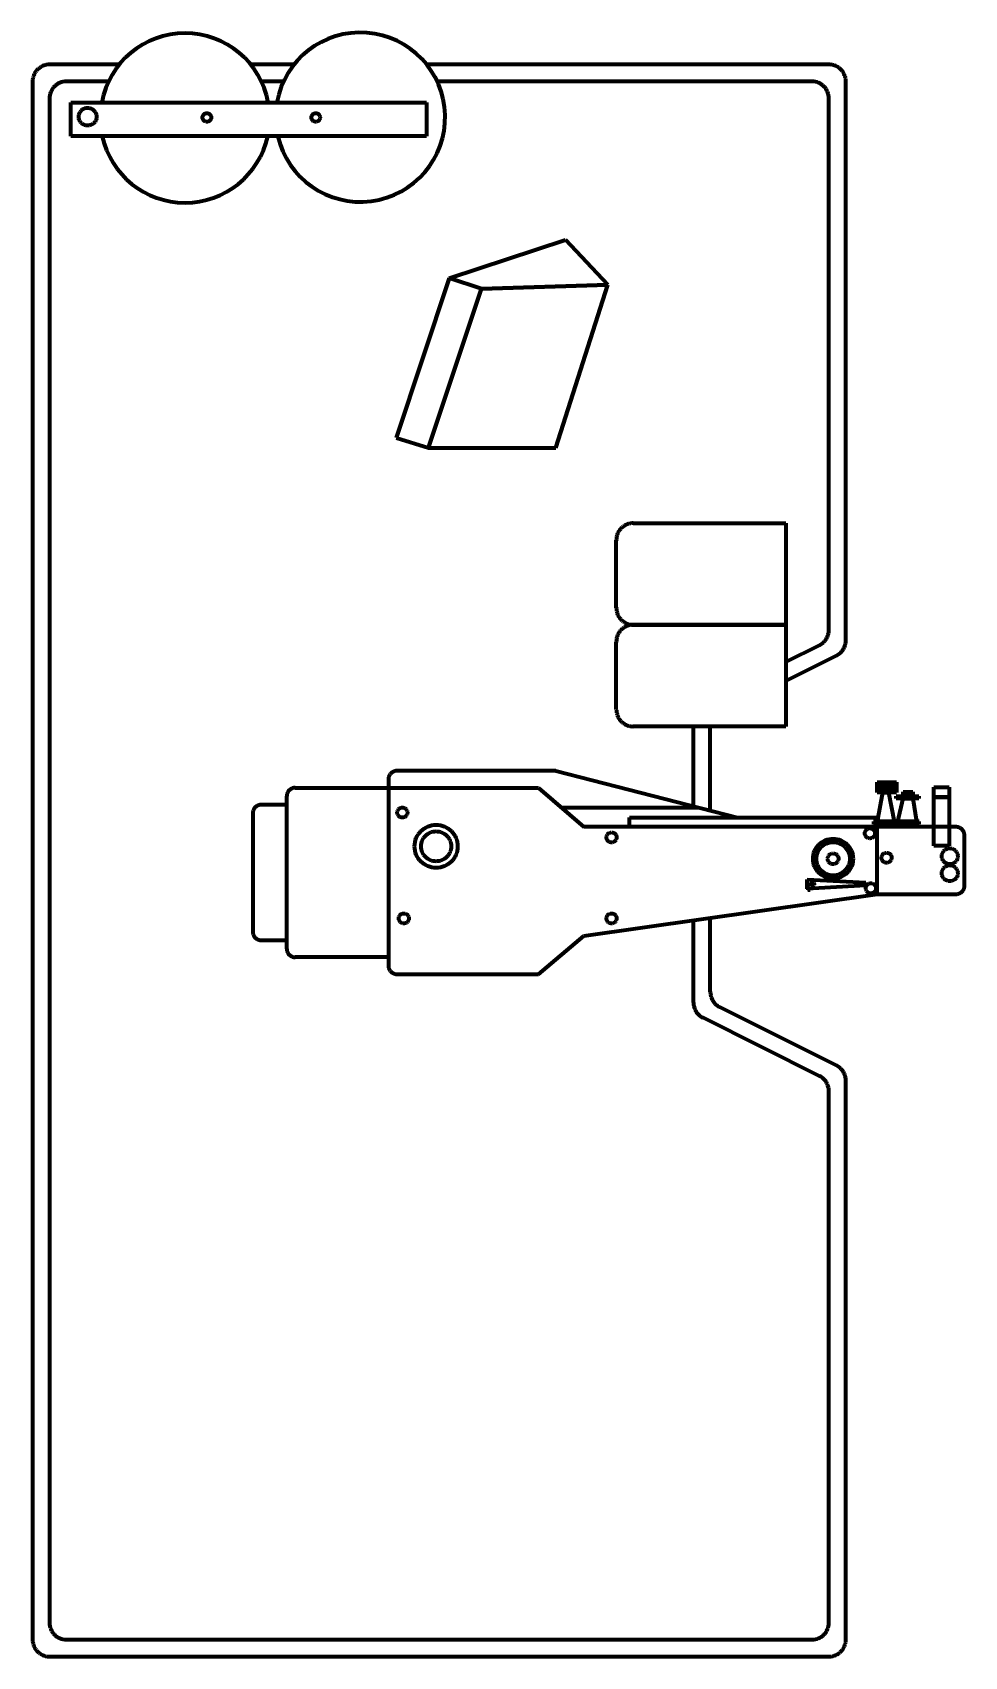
# Model space of a CAD drawing. Header units: inches. Extents: x 210.7 to 238.2, y 1268.9 to 1316.8.
import ezdxf

# ---------------------------------------------------------------- set-up
doc = ezdxf.new("R2010")
doc.units = ezdxf.units.IN
doc.header["$LTSCALE"] = 20
doc.header["$MEASUREMENT"] = 0
doc.linetypes.add('ACAD_ISO02W100', pattern=[15, 12, -3])
doc.layers.add('machines', color=21, linetype='Continuous')

msp = doc.modelspace()

# ---------------------------------------------------------------- linework, layer by layer
at = {"layer": 'machines', "linetype": 'ACAD_ISO02W100', "lineweight": 100}
for p, q in [((212.923, 1315.401), (211.679, 1315.401)), ((218.086, 1315.401), (217.434, 1315.401)), ((233.679, 1315.401), (222.621, 1315.401)), ((211.179, 1314.901), (211.179, 1269.901)), ((234.179, 1299.21), (234.179, 1314.901)), ((222.975, 1309.591), (226.403, 1310.724)), ((227.65, 1309.393), (226.403, 1310.724)), ((227.65, 1309.393), (223.924, 1309.275)), ((223.924, 1309.275), (227.65, 1309.393)), ((226.117, 1304.584), (227.65, 1309.393)), ((221.405, 1304.88), (222.36, 1304.584)), ((222.36, 1304.584), (226.117, 1304.584)), ((232.905, 1298.264), (233.902, 1298.763)), ((230.179, 1294.005), (230.179, 1296.361)), ((230.679, 1293.877), (230.679, 1296.361)), ((226.117, 1295.048), (231.483, 1293.67)), ((235.658, 1294.411), (235.658, 1294.712)), ((235.71, 1294.411), (235.71, 1294.712)), ((235.766, 1294.411), (235.766, 1294.712)), ((235.826, 1294.411), (235.826, 1294.712)), ((235.882, 1294.411), (235.882, 1294.712)), ((235.95, 1294.411), (235.95, 1294.712)), ((236.004, 1294.411), (236.004, 1294.712)), ((236.058, 1294.411), (236.058, 1294.712)), ((236.11, 1294.411), (236.11, 1294.712)), ((221.179, 1294.548), (225.612, 1294.548)), ((225.612, 1294.548), (226.946, 1293.393)), ((226.279, 1293.971), (230.313, 1293.971)), ((228.296, 1293.393), (228.296, 1293.67)), ((228.296, 1293.67), (235.62, 1293.67)), ((235.62, 1293.67), (235.598, 1293.393)), ((235.598, 1291.409), (235.598, 1293.393)), ((233.538, 1291.705), (233.636, 1291.705)), ((226.946, 1290.182), (235.598, 1291.409)), ((230.179, 1288.21), (230.179, 1290.641)), ((230.679, 1288.519), (230.679, 1290.712)), ((225.612, 1289.048), (226.946, 1290.182)), ((233.902, 1286.039), (230.455, 1287.763)), ((234.179, 1269.901), (234.179, 1285.592)), ((211.679, 1269.401), (233.679, 1269.401))]:
    msp.add_line(p, q, dxfattribs=at)
for points in [[(213.24, 1315.901), (211.179, 1315.901, 0.414214), (210.679, 1315.401), (210.679, 1269.401, 0.414214), (211.179, 1268.901), (234.179, 1268.901, 0.414214), (234.679, 1269.401), (234.679, 1285.901, 0.284079), (234.402, 1286.348), (230.955, 1288.072)], [(232.905, 1297.705), (234.402, 1298.454, 0.284079), (234.679, 1298.901), (234.679, 1315.401, 0.414214), (234.179, 1315.901), (222.313, 1315.901)], [(226.117, 1295.048), (221.429, 1295.048, 0.414214), (221.179, 1294.798), (221.179, 1289.298, 0.414214), (221.429, 1289.048), (225.612, 1289.048)], [(235.598, 1291.409), (237.929, 1291.409, 0.414214), (238.179, 1291.659), (238.179, 1293.143, 0.414214), (237.929, 1293.393), (226.946, 1293.393)]]:
    msp.add_lwpolyline(points, format="xyb", dxfattribs=at)
for points in [[(218.395, 1315.901), (217.117, 1315.901)], [(222.36, 1304.584), (223.924, 1309.275), (222.975, 1309.591), (221.405, 1304.88)]]:
    msp.add_lwpolyline(points, dxfattribs=at)
for points in [[(211.809, 1314.784), (222.309, 1314.784), (222.309, 1313.784), (211.809, 1313.784)], [(235.601, 1294.411), (235.601, 1294.712), (236.169, 1294.712), (236.169, 1294.411)], [(235.611, 1293.555), (235.768, 1294.411), (235.935, 1294.411), (236.102, 1293.555)], [(236.163, 1294.229), (236.163, 1294.304), (236.83, 1294.304), (236.83, 1294.229)], [(236.216, 1293.555), (236.373, 1294.229), (236.658, 1294.229), (236.763, 1293.555)], [(236.373, 1294.304), (236.373, 1294.432), (236.658, 1294.432), (236.658, 1294.304)], [(237.276, 1294.268), (237.276, 1294.565), (237.727, 1294.565), (237.727, 1294.268)], [(237.276, 1292.836), (237.276, 1294.268), (237.727, 1294.268), (237.727, 1292.836)], [(236.216, 1293.472), (236.216, 1293.555), (235.497, 1293.555), (235.497, 1293.472)], [(235.684, 1293.393), (235.684, 1293.472), (236.066, 1293.472), (236.066, 1293.393)], [(236.845, 1293.472), (236.845, 1293.555), (236.126, 1293.555), (236.126, 1293.472)], [(236.313, 1293.393), (236.313, 1293.472), (236.695, 1293.472), (236.695, 1293.393)], [(233.538, 1291.567), (233.538, 1291.842), (235.263, 1291.752), (235.263, 1291.66)], [(233.559, 1291.567), (233.559, 1291.541), (233.625, 1291.541), (233.625, 1291.567)]]:
    msp.add_lwpolyline(points, close=True, dxfattribs=at)
for points in [[(227.905, 1299.861), (227.905, 1301.861, -0.414214), (228.405, 1302.361), (232.905, 1302.361), (232.905, 1299.361), (228.405, 1299.361, -0.414214)], [(227.905, 1296.861), (227.905, 1298.861, -0.414214), (228.405, 1299.361), (232.905, 1299.361), (232.905, 1296.361), (228.405, 1296.361, -0.414214)], [(218.179, 1289.798), (218.179, 1294.298, -0.414214), (218.429, 1294.548), (221.179, 1294.548), (221.179, 1289.548), (218.429, 1289.548, -0.414214)], [(218.179, 1290.048), (218.179, 1294.048), (217.429, 1294.048, 0.414214), (217.179, 1293.798), (217.179, 1290.298, 0.414214), (217.429, 1290.048)]]:
    msp.add_lwpolyline(points, format="xyb", close=True, dxfattribs=at)
for centre, radius in [((212.305, 1314.362), 0.264), ((215.824, 1314.339), 0.128), ((219.036, 1314.339), 0.128), ((221.591, 1293.818), 0.15), ((222.588, 1292.82), 0.635), ((222.588, 1292.82), 0.444), ((227.764, 1293.084), 0.15), ((235.387, 1293.204), 0.15), ((234.301, 1292.454), 0.59), ((234.301, 1292.454), 0.493), ((237.745, 1292.529), 0.236), ((234.301, 1292.454), 0.16), ((235.879, 1292.484), 0.15), ((237.745, 1292.025), 0.236), ((233.69, 1291.705), 0.0534), ((235.416, 1291.582), 0.15), ((221.635, 1290.692), 0.15), ((227.764, 1290.692), 0.15)]:
    msp.add_circle(centre, radius, dxfattribs=at)
for centre, radius, start, end in [((215.179, 1314.323), 2.5, 10.6443, 169.3557), ((220.354, 1314.348), 2.5, 193.0338, 169.952), ((211.679, 1314.901), 0.5, 90, 180), ((233.679, 1314.901), 0.5, 0, 90), ((215.179, 1314.323), 2.5, 192.4324, 347.5676), ((233.679, 1299.21), 0.5, 296.5651, 0), ((231.179, 1288.519), 0.5, 180, 243.4349), ((230.679, 1288.21), 0.5, 180, 243.4349), ((233.679, 1285.592), 0.5, 0, 63.4349), ((211.679, 1269.901), 0.5, 180, 270), ((233.679, 1269.901), 0.5, 270, 0)]:
    msp.add_arc(centre, radius, start, end, dxfattribs=at)

doc.saveas('drawing.dxf')
